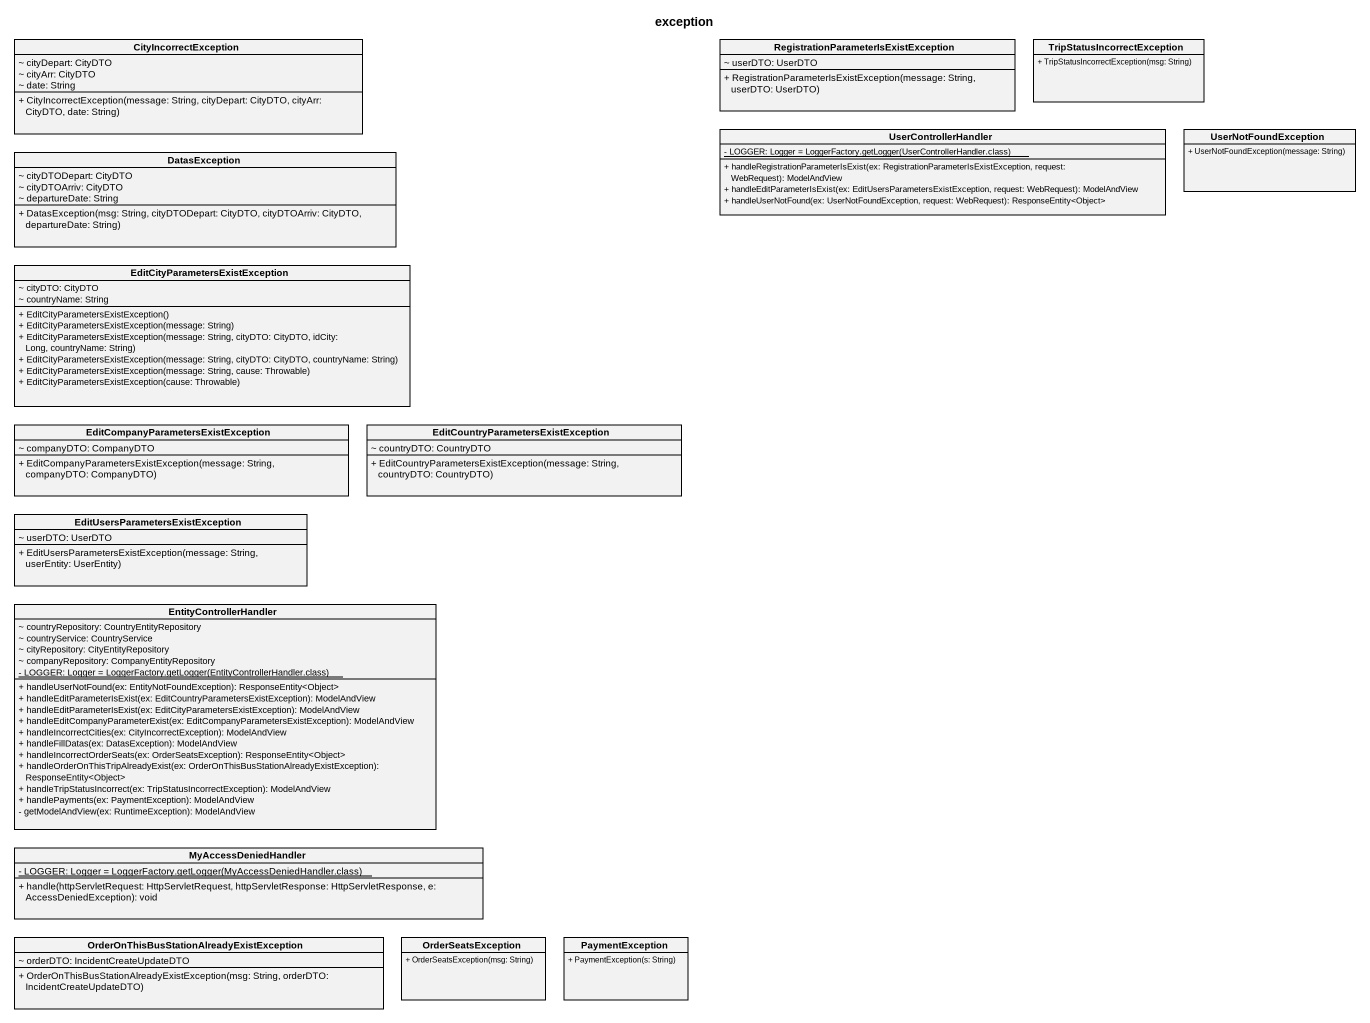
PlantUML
@startuml
title exception
hide circle
hide empty members
skinparam classAttributeIconSize 0
class CityIncorrectException {
  ~ cityDepart: CityDTO
  ~ cityArr: CityDTO
  ~ date: String
  + CityIncorrectException(message: String, cityDepart: CityDTO, cityArr: CityDTO, date: String)
}
class "RegistrationParameterIsExistException" as RegistrationParameterIsExist {
  ~ userDTO: UserDTO
  + RegistrationParameterIsExistException(message: String, userDTO: UserDTO)
}
class TripStatusIncorrectException {
  + TripStatusIncorrectException(msg: String)
}
class DatasException {
  ~ cityDTODepart: CityDTO
  ~ cityDTOArriv: CityDTO
  ~ departureDate: String
  + DatasException(msg: String, cityDTODepart: CityDTO, cityDTOArriv: CityDTO, departureDate: String)
}
class UserControllerHandler {
  {static} {field} - LOGGER: Logger = LoggerFactory.getLogger(UserControllerHandler.class)
  + handleRegistrationParameterIsExist(ex: RegistrationParameterIsExistException, request: WebRequest): ModelAndView
  + handleEditParameterIsExist(ex: EditUsersParametersExistException, request: WebRequest): ModelAndView
  + handleUserNotFound(ex: UserNotFoundException, request: WebRequest): ResponseEntity<Object>
}
class UserNotFoundException {
  + UserNotFoundException(message: String)
}
class "EditCityParametersExistException" as EditCityParametersExistExcep {
  ~ cityDTO: CityDTO
  ~ countryName: String
  + EditCityParametersExistException()
  + EditCityParametersExistException(message: String)
  + EditCityParametersExistException(message: String, cityDTO: CityDTO, idCity: Long, countryName: String)
  + EditCityParametersExistException(message: String, cityDTO: CityDTO, countryName: String)
  + EditCityParametersExistException(message: String, cause: Throwable)
  + EditCityParametersExistException(cause: Throwable)
}
class "EditCompanyParametersExistException" as EditCompanyParametersExistEx {
  ~ companyDTO: CompanyDTO
  + EditCompanyParametersExistException(message: String, companyDTO: CompanyDTO)
}
class "EditCountryParametersExistException" as EditCountryParametersExistEx {
  ~ countryDTO: CountryDTO
  + EditCountryParametersExistException(message: String, countryDTO: CountryDTO)
}
class "EditUsersParametersExistException" as EditUsersParametersExistExce {
  ~ userDTO: UserDTO
  + EditUsersParametersExistException(message: String, userEntity: UserEntity)
}
class EntityControllerHandler {
  ~ countryRepository: CountryEntityRepository
  ~ countryService: CountryService
  ~ cityRepository: CityEntityRepository
  ~ companyRepository: CompanyEntityRepository
  {static} {field} - LOGGER: Logger = LoggerFactory.getLogger(EntityControllerHandler.class)
  + handleUserNotFound(ex: EntityNotFoundException): ResponseEntity<Object>
  + handleEditParameterIsExist(ex: EditCountryParametersExistException): ModelAndView
  + handleEditParameterIsExist(ex: EditCityParametersExistException): ModelAndView
  + handleEditCompanyParameterExist(ex: EditCompanyParametersExistException): ModelAndView
  + handleIncorrectCities(ex: CityIncorrectException): ModelAndView
  + handleFillDatas(ex: DatasException): ModelAndView
  + handleIncorrectOrderSeats(ex: OrderSeatsException): ResponseEntity<Object>
  + handleOrderOnThisTripAlreadyExist(ex: OrderOnThisBusStationAlreadyExistException): ResponseEntity<Object>
  + handleTripStatusIncorrect(ex: TripStatusIncorrectException): ModelAndView
  + handlePayments(ex: PaymentException): ModelAndView
  - getModelAndView(ex: RuntimeException): ModelAndView
}
class MyAccessDeniedHandler {
  {static} {field} - LOGGER: Logger = LoggerFactory.getLogger(MyAccessDeniedHandler.class)
  + handle(httpServletRequest: HttpServletRequest, httpServletResponse: HttpServletResponse, e: AccessDeniedException): void
}
class "OrderOnThisBusStationAlreadyExistException" as OrderOnThisBusStationAlready {
  ~ orderDTO: IncidentCreateUpdateDTO
  + OrderOnThisBusStationAlreadyExistException(msg: String, orderDTO: IncidentCreateUpdateDTO)
}
class OrderSeatsException {
  + OrderSeatsException(msg: String)
}
class PaymentException {
  + PaymentException(s: String)
}
@enduml
